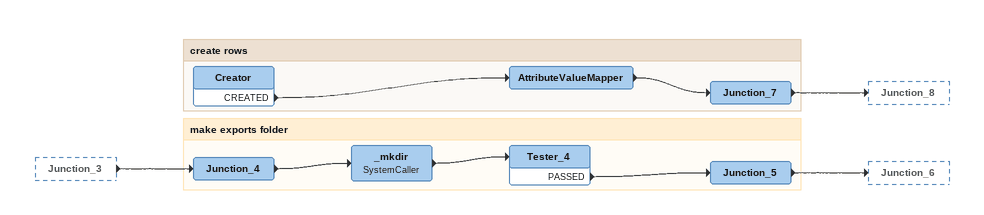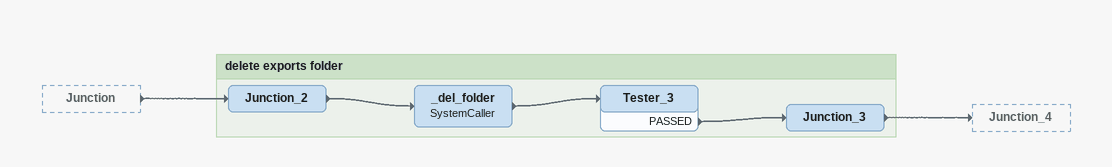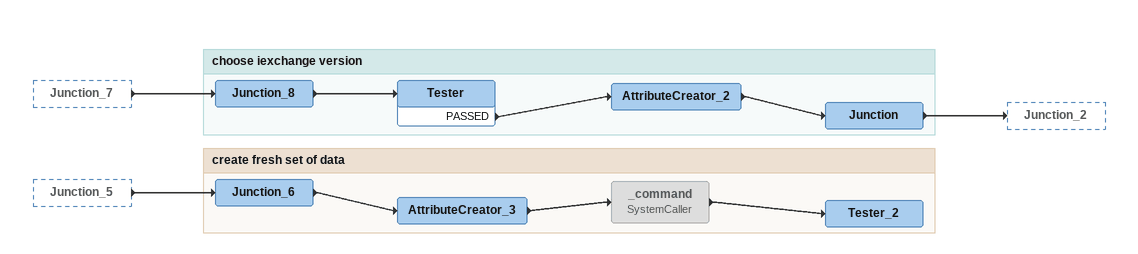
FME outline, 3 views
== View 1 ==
Junction_3 [outside]
    -> Junction_4

Bookmark: create rows
Creator
    CREATED -> AttributeValueMapper
AttributeValueMapper
    -> Junction_7
Junction_7
    -> Junction_8

Bookmark: make exports folder
Junction_4
    -> _mkdir
_mkdir: SystemCaller
    -> Tester_4
Tester_4
    PASSED -> Junction_5
Junction_5
    -> Junction_6

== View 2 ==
Junction [outside]
    -> Junction_2

Bookmark: delete exports folder
Junction_2
    -> _del_folder
_del_folder: SystemCaller
    -> Tester_3
Tester_3
    PASSED -> Junction_3
Junction_3
    -> Junction_4

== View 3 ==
Junction_7 [outside]
    -> Junction_8
Junction_5 [outside]
    -> Junction_6

Bookmark: choose iexchange version
Junction_8
    -> Tester
Tester
    PASSED -> AttributeCreator_2
AttributeCreator_2
    -> Junction
Junction
    -> Junction_2

Bookmark: create fresh set of data
Junction_6
    -> AttributeCreator_3
AttributeCreator_3
    -> _command
_command: SystemCaller [off]
    -> Tester_2
Tester_2
